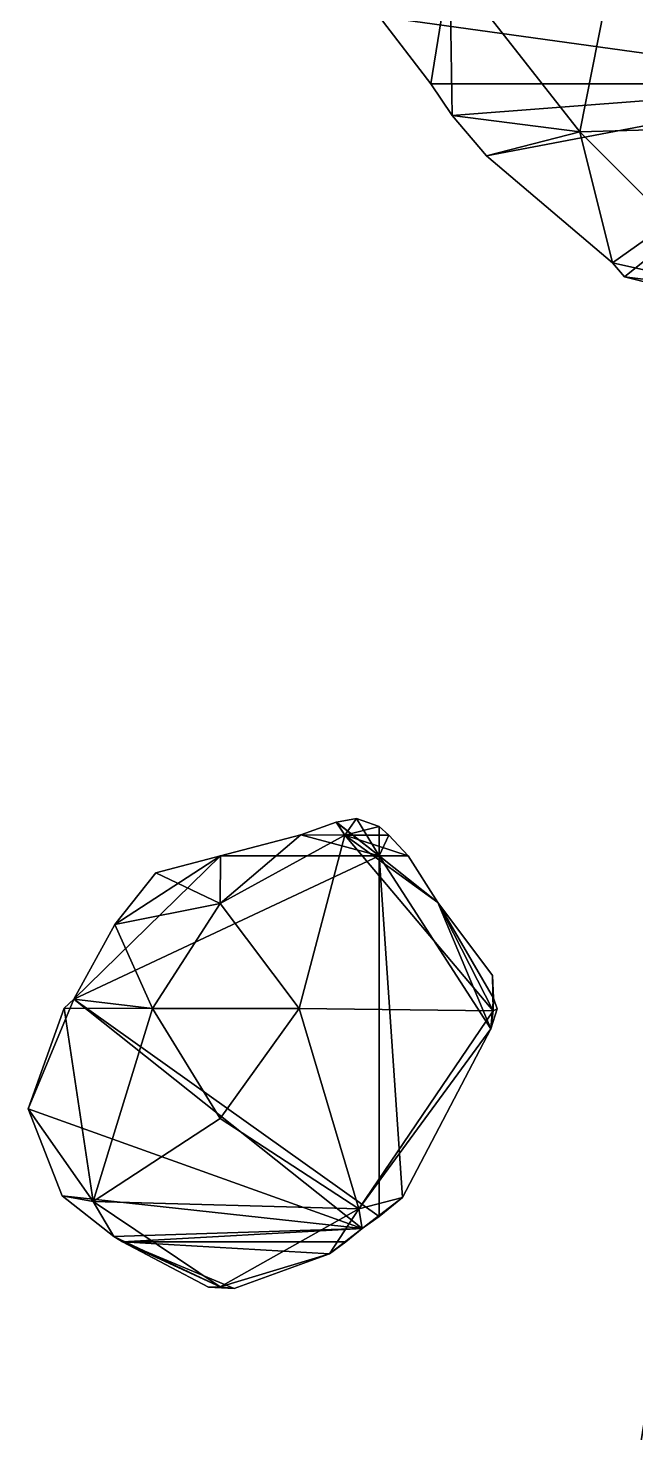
# Model space of a CAD drawing. Extents: x 290034 to 295698, y 4553723 to 4561693.
# Drawn here: x 292533.9 to 292596.4, y 4558774.2 to 4558918.6 of the extents above; entities that cross this region are included whole.
import ezdxf

# ---------------------------------------------------------------- set-up
doc = ezdxf.new("R2010")
doc.units = 0
doc.layers.add('Au_ppm_Pref_-_0_2', color=7, linetype='CONTINUOUS')

msp = doc.modelspace()

# ---------------------------------------------------------------- linework, layer by layer
at = {"layer": 'Au_ppm_Pref_-_0_2'}
for points in [[(292620, 4558912.91, 1838.79), (292570, 4558919.84, 1839.28), (292570, 4558952.6, 1837.94)], [(292570, 4558952.6, 1837.94), (292620, 4558952.6, 1834.65), (292620, 4558912.91, 1838.79)], [(292594.46, 4558927.23, 1830.25), (292577.27, 4558925.02, 1834.24), (292590.66, 4558907.97, 1835.8)], [(292594.46, 4558927.23, 1830.25), (292590.66, 4558907.97, 1835.8), (292606.37, 4558908.42, 1829.98)], [(292594.46, 4558927.23, 1830.25), (292606.37, 4558908.42, 1829.98), (292605.98, 4558926.21, 1823.91)], [(292577.27, 4558925.02, 1834.24), (292570, 4558919.84, 1839.28), (292575.32, 4558912.91, 1839.48)], [(292577.27, 4558925.02, 1834.24), (292575.32, 4558912.91, 1839.48), (292577.51, 4558909.64, 1839.71)], [(292590.66, 4558907.97, 1835.8), (292577.27, 4558925.02, 1834.24), (292577.51, 4558909.64, 1839.71)], [(292620, 4558912.91, 1838.79), (292575.32, 4558912.91, 1839.48), (292570, 4558919.84, 1839.28)], [(292620, 4558912.91, 1838.79), (292577.51, 4558909.64, 1839.71), (292575.32, 4558912.91, 1839.48)], [(292620, 4558912.91, 1838.79), (292581.04, 4558905.49, 1840), (292577.51, 4558909.64, 1839.71)], [(292620, 4558912.91, 1838.79), (292594.02, 4558894.51, 1840.71), (292581.04, 4558905.49, 1840)], [(292620, 4558912.91, 1838.79), (292595.25, 4558893.07, 1840.81), (292594.02, 4558894.51, 1840.71)], [(292614.87, 4558888.17, 1840.91), (292595.25, 4558893.07, 1840.81), (292620, 4558912.91, 1838.79)], [(292581.04, 4558905.49, 1840), (292590.66, 4558907.97, 1835.8), (292577.51, 4558909.64, 1839.71)], [(292594.02, 4558894.51, 1840.71), (292590.66, 4558907.97, 1835.8), (292581.04, 4558905.49, 1840)], [(292590.66, 4558907.97, 1835.8), (292607.09, 4558891.57, 1835.75), (292606.37, 4558908.42, 1829.98)], [(292590.66, 4558907.97, 1835.8), (292594.02, 4558894.51, 1840.71), (292607.09, 4558891.57, 1835.75)], [(292594.02, 4558894.51, 1840.71), (292595.25, 4558893.07, 1840.81), (292607.09, 4558891.57, 1835.75)], [(292607.09, 4558891.57, 1835.75), (292595.25, 4558893.07, 1840.81), (292614.87, 4558888.17, 1840.91)], [(292565.58, 4558836.99, 1845.18), (292570, 4558833.54, 1845.88), (292561.94, 4558835.69, 1845.07)], [(292561.94, 4558835.69, 1845.07), (292566.49, 4558835.67, 1844.97), (292565.58, 4558836.99, 1845.18)], [(292565.64, 4558837, 1845.18), (292570, 4558833.54, 1845.88), (292565.58, 4558836.99, 1845.18)], [(292566.49, 4558835.67, 1844.97), (292565.64, 4558837, 1845.18), (292565.58, 4558836.99, 1845.18)], [(292565.64, 4558837, 1845.18), (292567.67, 4558837.38, 1845.3), (292570, 4558833.54, 1845.88)], [(292566.49, 4558835.67, 1844.97), (292567.67, 4558837.38, 1845.3), (292565.64, 4558837, 1845.18)], [(292566.49, 4558835.67, 1844.97), (292570, 4558836.54, 1845.56), (292567.67, 4558837.38, 1845.3)], [(292566.49, 4558835.67, 1844.97), (292571.02, 4558835.66, 1845.63), (292570, 4558836.54, 1845.56)], [(292567.67, 4558837.38, 1845.3), (292570, 4558836.54, 1845.56), (292570, 4558833.54, 1845.88)], [(292570, 4558833.54, 1845.88), (292570, 4558836.54, 1845.56), (292571.02, 4558835.66, 1845.63)], [(292553.67, 4558828.63, 1843.53), (292561.94, 4558835.69, 1845.07), (292553.69, 4558833.54, 1844.72)], [(292553.67, 4558828.63, 1843.53), (292566.49, 4558835.67, 1844.97), (292561.94, 4558835.69, 1845.07)], [(292561.79, 4558817.83, 1843.3), (292566.49, 4558835.67, 1844.97), (292553.67, 4558828.63, 1843.53)], [(292561.94, 4558835.69, 1845.07), (292570, 4558833.54, 1845.88), (292553.69, 4558833.54, 1844.72)], [(292581.75, 4558817.58, 1846.27), (292566.49, 4558835.67, 1844.97), (292561.79, 4558817.83, 1843.3)], [(292566.49, 4558835.67, 1844.97), (292581.75, 4558817.58, 1846.27), (292576.04, 4558828.74, 1846.01)], [(292566.49, 4558835.67, 1844.97), (292576.04, 4558828.74, 1846.01), (292572.99, 4558833.54, 1845.81)], [(292571.02, 4558835.66, 1845.63), (292566.49, 4558835.67, 1844.97), (292572.99, 4558833.54, 1845.81)], [(292572.99, 4558833.54, 1845.81), (292570, 4558833.54, 1845.88), (292571.02, 4558835.66, 1845.63)], [(292553.69, 4558833.54, 1844.72), (292538.6, 4558818.78, 1845.17), (292542.81, 4558826.46, 1844.68)], [(292570, 4558833.54, 1845.88), (292570, 4558796.44, 1849.71), (292538.6, 4558818.78, 1845.17)], [(292570, 4558833.54, 1845.88), (292538.6, 4558818.78, 1845.17), (292553.69, 4558833.54, 1844.72)], [(292553.69, 4558833.54, 1844.72), (292542.81, 4558826.46, 1844.68), (292547.05, 4558831.77, 1844.43)], [(292553.67, 4558828.63, 1843.53), (292553.69, 4558833.54, 1844.72), (292547.05, 4558831.77, 1844.43)], [(292570, 4558833.54, 1845.88), (292572.41, 4558798.42, 1849.36), (292570, 4558796.44, 1849.71)], [(292570, 4558833.54, 1845.88), (292581.49, 4558815.73, 1847.02), (292572.41, 4558798.42, 1849.36)], [(292570, 4558833.54, 1845.88), (292576.04, 4558828.74, 1846.01), (292581.49, 4558815.73, 1847.02)], [(292576.04, 4558828.74, 1846.01), (292570, 4558833.54, 1845.88), (292572.99, 4558833.54, 1845.81)], [(292542.81, 4558826.46, 1844.68), (292553.67, 4558828.63, 1843.53), (292547.05, 4558831.77, 1844.43)], [(292546.7, 4558817.83, 1843.84), (292553.67, 4558828.63, 1843.53), (292542.81, 4558826.46, 1844.68)], [(292561.79, 4558817.83, 1843.3), (292553.67, 4558828.63, 1843.53), (292546.7, 4558817.83, 1843.84)], [(292581.77, 4558818.9, 1846.68), (292576.04, 4558828.74, 1846.01), (292581.66, 4558821.24, 1846.44)], [(292576.04, 4558828.74, 1846.01), (292581.77, 4558818.9, 1846.68), (292581.49, 4558815.73, 1847.02)], [(292576.04, 4558828.74, 1846.01), (292581.75, 4558817.58, 1846.27), (292581.66, 4558821.24, 1846.44)], [(292538.6, 4558818.78, 1845.17), (292546.7, 4558817.83, 1843.84), (292542.81, 4558826.46, 1844.68)], [(292581.75, 4558817.58, 1846.27), (292581.77, 4558818.9, 1846.68), (292581.66, 4558821.24, 1846.44)], [(292538.6, 4558818.78, 1845.17), (292533.9, 4558807.53, 1847), (292537.62, 4558817.87, 1845.31)], [(292538.6, 4558818.78, 1845.17), (292568.28, 4558795.22, 1849.71), (292533.9, 4558807.53, 1847)], [(292540.61, 4558798, 1846.93), (292537.62, 4558817.87, 1845.31), (292533.9, 4558807.53, 1847)], [(292537.62, 4558817.87, 1845.31), (292546.7, 4558817.83, 1843.84), (292538.6, 4558818.78, 1845.17)], [(292546.7, 4558817.83, 1843.84), (292537.62, 4558817.87, 1845.31), (292540.61, 4558798, 1846.93)], [(292538.6, 4558818.78, 1845.17), (292570, 4558796.44, 1849.71), (292568.28, 4558795.22, 1849.71)], [(292553.67, 4558806.53, 1843.36), (292546.7, 4558817.83, 1843.84), (292540.61, 4558798, 1846.93)], [(292561.79, 4558817.83, 1843.3), (292546.7, 4558817.83, 1843.84), (292553.67, 4558806.53, 1843.36)], [(292561.79, 4558817.83, 1843.3), (292553.67, 4558806.53, 1843.36), (292567.93, 4558797.25, 1846.74)], [(292567.93, 4558797.25, 1846.74), (292581.75, 4558817.58, 1846.27), (292561.79, 4558817.83, 1843.3)], [(292581.75, 4558817.58, 1846.27), (292567.93, 4558797.25, 1846.74), (292581.49, 4558815.73, 1847.02)], [(292581.77, 4558818.9, 1846.68), (292582.16, 4558817.81, 1846.77), (292581.49, 4558815.73, 1847.02)], [(292581.75, 4558817.58, 1846.27), (292581.49, 4558815.73, 1847.02), (292582.16, 4558817.81, 1846.77)], [(292581.75, 4558817.58, 1846.27), (292582.16, 4558817.81, 1846.77), (292581.77, 4558818.9, 1846.68)], [(292581.49, 4558815.73, 1847.02), (292567.93, 4558797.25, 1846.74), (292572.41, 4558798.42, 1849.36)], [(292533.9, 4558807.53, 1847), (292568.28, 4558795.22, 1849.71), (292537.41, 4558798.58, 1848.59)], [(292533.9, 4558807.53, 1847), (292537.41, 4558798.58, 1848.59), (292540.61, 4558798, 1846.93)], [(292567.93, 4558797.25, 1846.74), (292553.67, 4558806.53, 1843.36), (292540.61, 4558798, 1846.93)], [(292537.41, 4558798.58, 1848.59), (292568.28, 4558795.22, 1849.71), (292542.73, 4558794.39, 1849.4)], [(292540.61, 4558798, 1846.93), (292537.41, 4558798.58, 1848.59), (292542.73, 4558794.39, 1849.4)], [(292553.67, 4558789.22, 1849.47), (292540.61, 4558798, 1846.93), (292542.73, 4558794.39, 1849.4)], [(292567.93, 4558797.25, 1846.74), (292540.61, 4558798, 1846.93), (292553.67, 4558789.22, 1849.47)], [(292567.93, 4558797.25, 1846.74), (292568.28, 4558795.22, 1849.71), (292572.41, 4558798.42, 1849.36)], [(292572.41, 4558798.42, 1849.36), (292568.28, 4558795.22, 1849.71), (292570, 4558796.44, 1849.71)], [(292567.93, 4558797.25, 1846.74), (292553.67, 4558789.22, 1849.47), (292564.91, 4558792.62, 1849.98)], [(292567.93, 4558797.25, 1846.74), (292564.91, 4558792.62, 1849.98), (292568.28, 4558795.22, 1849.71)], [(292568.28, 4558795.22, 1849.71), (292543.63, 4558793.86, 1849.51), (292542.73, 4558794.39, 1849.4)], [(292568.28, 4558795.22, 1849.71), (292566.58, 4558793.86, 1849.91), (292543.63, 4558793.86, 1849.51)], [(292568.28, 4558795.22, 1849.71), (292564.91, 4558792.62, 1849.98), (292566.58, 4558793.86, 1849.91)], [(292553.67, 4558789.22, 1849.47), (292542.73, 4558794.39, 1849.4), (292543.63, 4558793.86, 1849.51)], [(292564.91, 4558792.62, 1849.98), (292543.63, 4558793.86, 1849.51), (292566.58, 4558793.86, 1849.91)], [(292555.1, 4558789.04, 1850.09), (292552.46, 4558789.19, 1850.03), (292543.63, 4558793.86, 1849.51)], [(292564.91, 4558792.62, 1849.98), (292555.1, 4558789.04, 1850.09), (292543.63, 4558793.86, 1849.51)], [(292552.46, 4558789.19, 1850.03), (292553.67, 4558789.22, 1849.47), (292543.63, 4558793.86, 1849.51)], [(292564.91, 4558792.62, 1849.98), (292553.67, 4558789.22, 1849.47), (292555.1, 4558789.04, 1850.09)], [(292555.1, 4558789.04, 1850.09), (292553.67, 4558789.22, 1849.47), (292552.46, 4558789.19, 1850.03)], [(292595.55, 4558764.62, 1834.8), (292598.05, 4558777.92, 1829.31), (292598.61, 4558783.66, 1835.34)], [(292598.61, 4558783.66, 1835.34), (292603.09, 4558764.6, 1841.38), (292595.55, 4558764.62, 1834.8)], [(292596.66, 4558764.38, 1828.03), (292598.05, 4558777.92, 1829.31), (292595.55, 4558764.62, 1834.8)]]:
    msp.add_3dface(points, dxfattribs=at)

doc.saveas('drawing.dxf')
